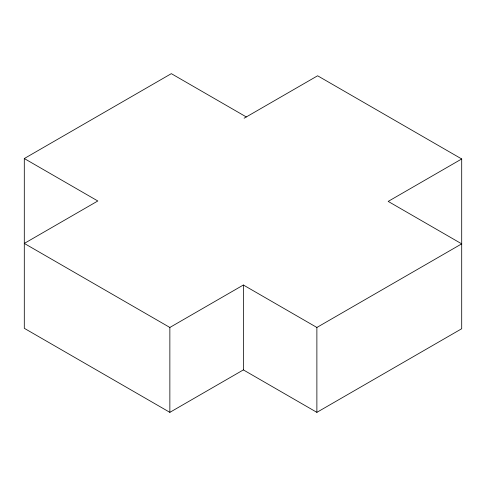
<?xml version="1.0" encoding="UTF-8"?>
<svg xmlns="http://www.w3.org/2000/svg" width="486" height="486" viewBox="0 0 486 486"><rect width="100%" height="100%" fill="white"/><g stroke="black" fill="none" stroke-linecap="round" stroke-linejoin="round"><path stroke-width="0.73" d="M244.106 118.22L317.613 75.78L461.7 158.965L461.7 328.736L316.878 412.347L243.371 369.901L169.857 412.347L24.3 328.311L24.3 158.539L171.327 73.653L246.311 116.944M24.3 158.539L97.814 200.979L24.3 243.425L169.857 327.461L243.371 285.015L316.878 327.461L461.7 243.851L388.186 201.404L461.7 158.965M316.878 327.461L316.878 412.347M243.371 285.015L243.371 369.901M169.857 327.461L169.857 412.347"/></g></svg>
